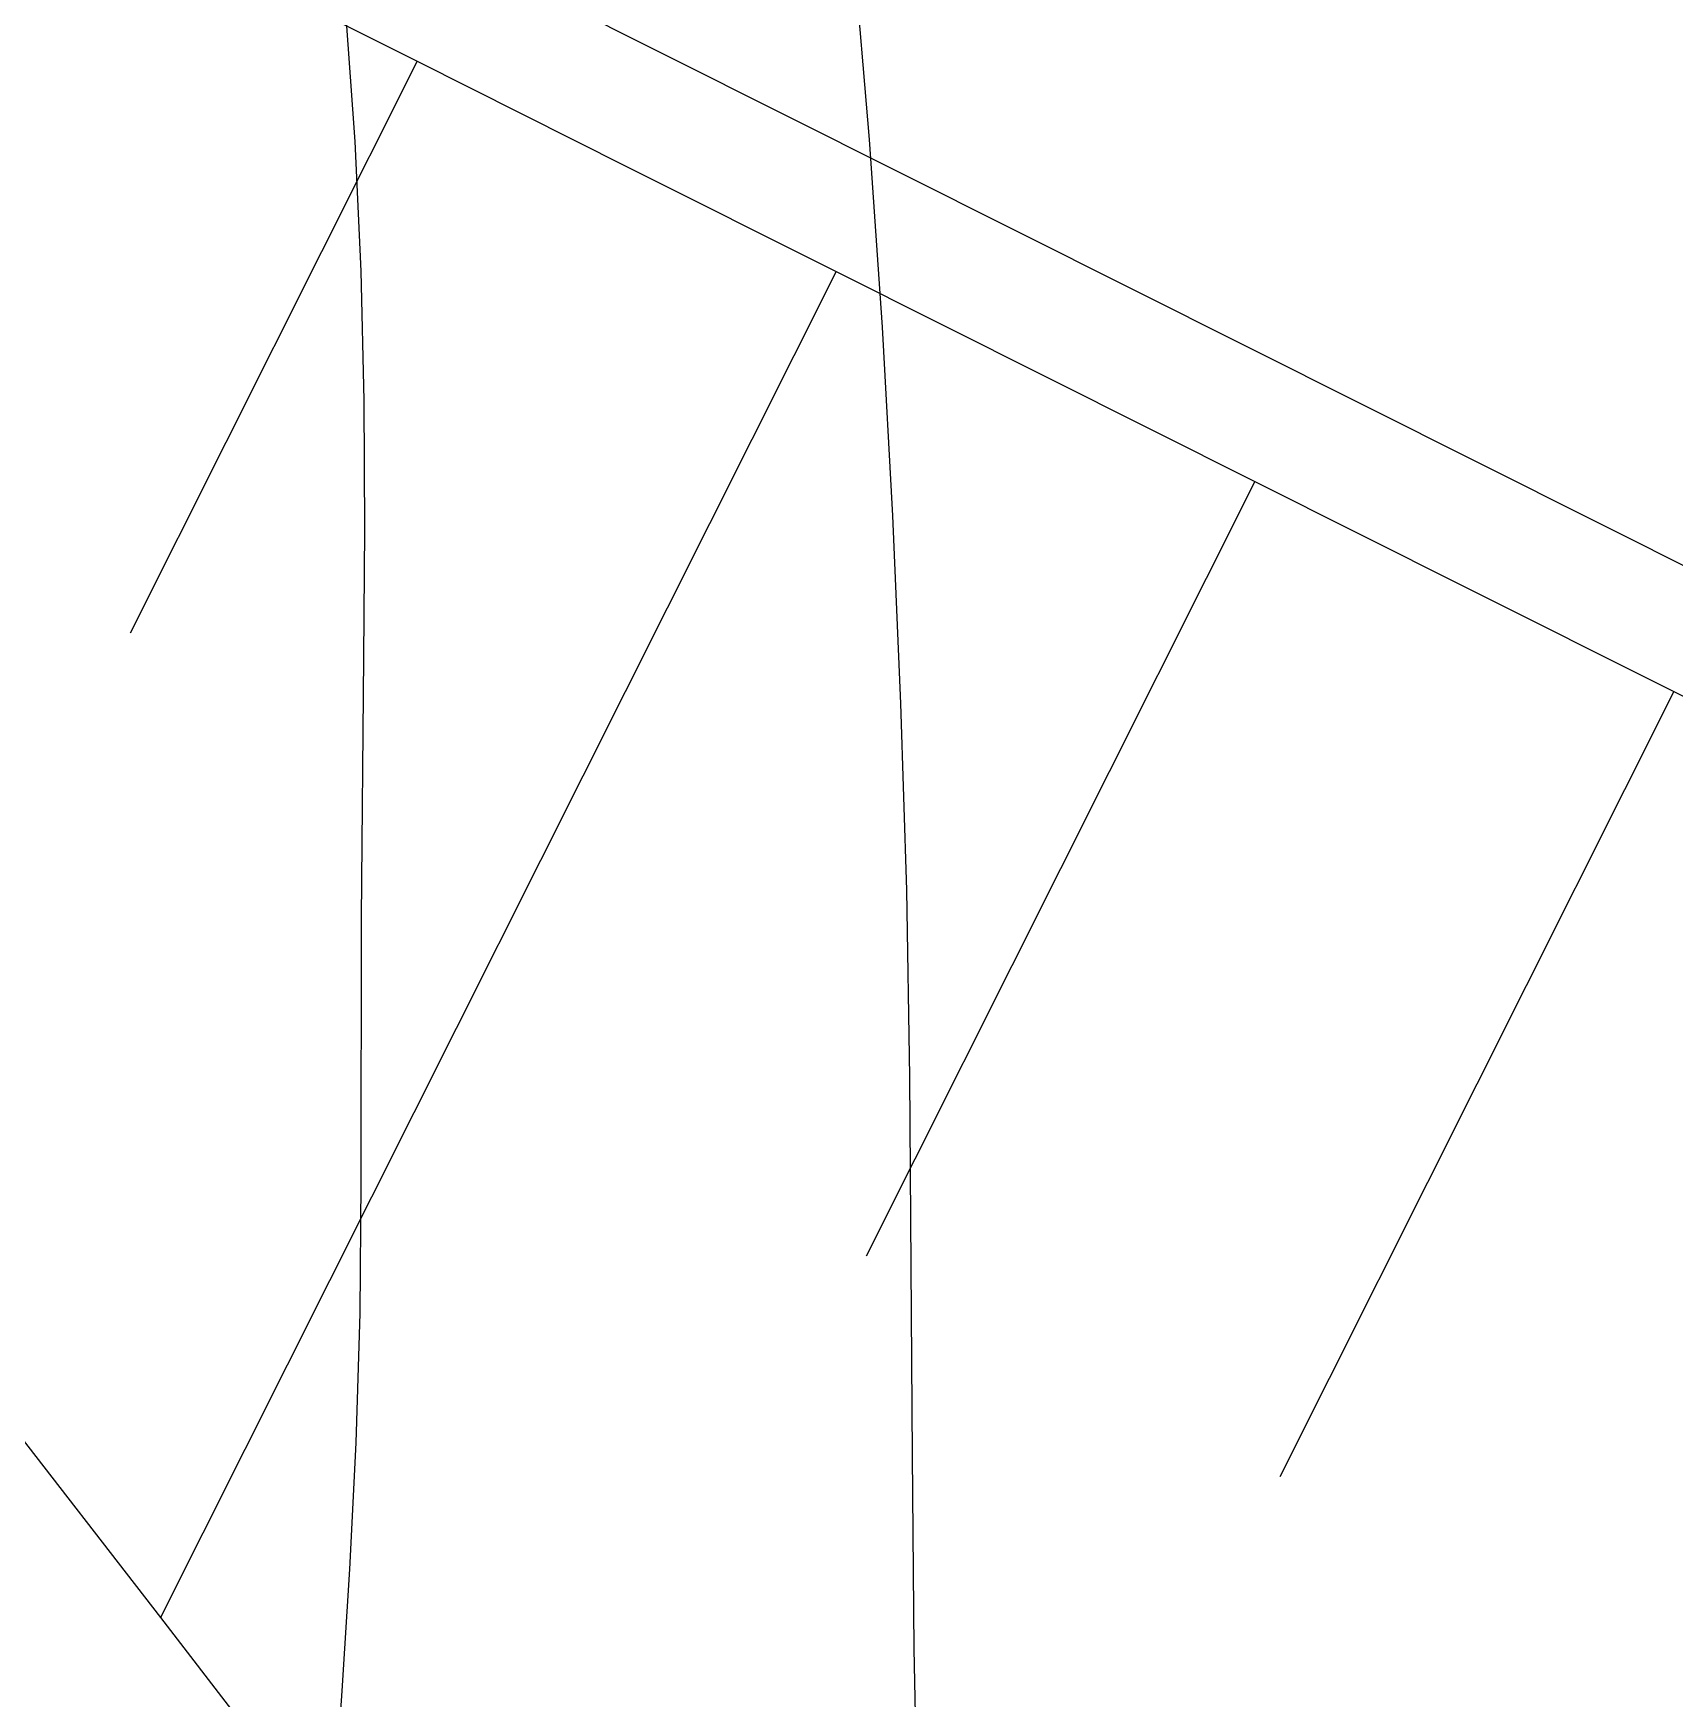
# Model space of a CAD drawing. Header units: millimetres. Extents: x 156921 to 159642, y 477538 to 479586.
# Drawn here: x 157458.52 to 157465.52, y 479245.13 to 479252.24 of the extents above; entities that cross this region are included whole.
import ezdxf

# ---------------------------------------------------------------- set-up
doc = ezdxf.new("R2010")
doc.units = ezdxf.units.MM
doc.header["$MEASUREMENT"] = 0
doc.linetypes.add('CONT', pattern=[2, 1, 1])
doc.layers.add('F0017111', color=94, linetype='Continuous', transparency=0.6)
doc.layers.add('F0017114', color=80, linetype='Continuous', transparency=0.6)
doc.layers.add('쌓기비탈면_녹지대', color=140, linetype='Continuous')
doc.layers.add('평면_도로폭', color=50, linetype='Continuous')

msp = doc.modelspace()

# ---------------------------------------------------------------- linework, layer by layer
at = {"layer": 'F0017111', "transparency": 33554521, "flags": 128}
msp.add_lwpolyline([(157460.8609, 479257.7139), (157461.1915, 479256.6535), (157461.364, 479256.0705), (157461.5334, 479255.4497), (157461.5754, 479255.2898), (157461.6249, 479255.0846), (157461.6895, 479254.7889), (157461.7586, 479254.4426), (157461.8219, 479254.0858), (157461.852, 479253.9047), (157461.8868, 479253.6746), (157461.931, 479253.3465), (157461.977, 479252.9657), (157462.0172, 479252.5774), (157462.0853, 479251.7874), (157462.1402, 479250.9857), (157462.184, 479250.1805), (157462.2189, 479249.3799), (157462.2438, 479248.5823), (157462.2573, 479247.7862), (157462.2677, 479246.1712), (157462.2752, 479245.3439), (157462.2925, 479244.5011)], dxfattribs=at)
msp.add_lwpolyline([(157460.8609, 479257.7139), (157461.1915, 479256.6535), (157461.364, 479256.0705), (157461.5334, 479255.4497), (157461.5754, 479255.2898), (157461.6249, 479255.0846), (157461.6895, 479254.7889), (157461.7586, 479254.4426), (157461.8219, 479254.0858), (157461.852, 479253.9047), (157461.8868, 479253.6746), (157461.931, 479253.3465), (157461.977, 479252.9657), (157462.0172, 479252.5774), (157462.0853, 479251.7874), (157462.1402, 479250.9857), (157462.184, 479250.1805), (157462.2189, 479249.3799), (157462.2438, 479248.5823), (157462.2573, 479247.7862), (157462.2677, 479246.1712), (157462.2752, 479245.3439), (157462.2925, 479244.5011)], dxfattribs=at)
at = {"layer": 'F0017114', "transparency": 33554521, "flags": 128}
msp.add_lwpolyline([(157458.9225, 479257.4869), (157459.1059, 479256.8195), (157459.273, 479256.1441), (157459.3127, 479255.9743), (157459.357, 479255.7735), (157459.4104, 479255.5106), (157459.463, 479255.2282), (157459.505, 479254.9686), (157459.6552, 479253.9464), (157459.7286, 479253.4161), (157459.7947, 479252.8773), (157459.8496, 479252.3313), (157459.8894, 479251.7794), (157459.9152, 479251.2254), (157459.9283, 479250.6729), (157459.9313, 479250.1225), (157459.927, 479249.5744), (157459.9164, 479248.4651), (157459.9153, 479247.3377), (157459.9105, 479246.7766), (157459.8933, 479246.2231), (157459.8665, 479245.6838), (157459.8334, 479245.1654), (157459.7513, 479243.9518)], dxfattribs=at)
at = {"layer": '쌓기비탈면_녹지대', "color": 9, "linetype": 'CONT'}
for p, q in [((157460.1556, 479252.1211), (157458.9311, 479249.6804)), ((157461.9432, 479251.2242), (157459.0604, 479245.4783)), ((157463.7309, 479250.3273), (157462.0717, 479247.0204)), ((157465.5185, 479249.4304), (157463.8368, 479246.0786))]:
    msp.add_line(p, q, dxfattribs=at)
at = {"layer": '쌓기비탈면_녹지대', "color": 9, "linetype": 'CONT', "flags": 128}
for points in [[(157447.0795, 479257.2776), (157447.9998, 479258.22), (157448.5361, 479257.9509), (157449.4299, 479257.5025), (157450.3237, 479257.054), (157451.2175, 479256.6056), (157452.1113, 479256.1571), (157453.0051, 479255.7087), (157453.899, 479255.2602), (157454.7928, 479254.8118), (157455.6866, 479254.3633), (157456.5804, 479253.9149), (157457.4742, 479253.4664), (157458.368, 479253.018), (157459.2618, 479252.5696), (157460.1556, 479252.1211), (157461.0494, 479251.6727), (157461.9432, 479251.2242), (157462.8371, 479250.7758), (157463.7309, 479250.3273), (157464.6247, 479249.8789), (157465.5185, 479249.4304), (157466.4123, 479248.982), (157467.3061, 479248.5335), (157468.1999, 479248.0851), (157469.0937, 479247.6367), (157469.9875, 479247.1882), (157470.7793, 479246.791), (157470.8807, 479246.7401), (157471.7683, 479246.2941), (157472.6555, 479245.8471), (157473.5422, 479245.3993), (157474.4285, 479244.9507), (157475.3144, 479244.5011), (157476.1998, 479244.0506), (157477.0847, 479243.5993), (157477.9692, 479243.147), (157478.8533, 479242.6939), (157479.7368, 479242.2399), (157480.62, 479241.785), (157481.5027, 479241.3293), (157482.3849, 479240.8726), (157483.2666, 479240.4151), (157484.1479, 479239.9567), (157485.0288, 479239.4974), (157485.9092, 479239.0372), (157486.7891, 479238.5761), (157486.9538, 479238.4897)], [(157448.1998, 479257.2805), (157449.0936, 479256.8321), (157449.8824, 479256.1744), (157450.6071, 479255.3888), (157451.354, 479254.6476), (157452.1014, 479253.9075), (157452.8307, 479253.1311), (157453.565, 479252.3647), (157454.2817, 479251.5632), (157454.9851, 479250.7353), (157455.6713, 479249.873), (157456.357, 479249.0097), (157457.0312, 479248.1237), (157457.7065, 479247.2398), (157458.3809, 479246.3539), (157459.0604, 479245.4783), (157459.7372, 479244.5975), (157460.4125, 479243.7134), (157460.8086, 479242.273), (157461.493, 479241.4071), (157462.1738, 479240.5342), (157462.8633, 479239.6784), (157463.546, 479238.8093), (157464.2288, 479237.9402), (157464.9121, 479237.0721), (157465.5275, 479236.3234), (157465.6054, 479236.2288), (157466.4573, 479235.738), (157467.3144, 479235.2575), (157468.3441, 479235.1187), (157469.9348, 479236.0853), (157471.2629, 479236.528), (157473.0155, 479237.7996), (157474.176, 479237.9033), (157475.3345, 479238.0004), (157476.4459, 479238.003), (157477.5471, 479237.9834), (157478.6391, 479237.9441), (157479.7151, 479237.8715), (157480.7865, 479237.7885), (157481.848, 479237.6844), (157482.8181, 479237.4032), (157483.788, 479237.1206), (157484.9451, 479237.195), (157486.098, 479237.2587), (157486.31, 479237.263)]]:
    msp.add_lwpolyline(points, dxfattribs=at)
at = {"layer": '평면_도로폭', "color": 8, "linetype": 'CONT', "flags": 128}
msp.add_lwpolyline([(157264.645, 479305.2684), (157264.6701, 479305.2789), (157265.1302, 479305.47), (157265.5912, 479305.6592), (157266.053, 479305.8463), (157266.5156, 479306.0313), (157266.979, 479306.2144), (157267.4432, 479306.3954), (157267.9082, 479306.5744), (157268.374, 479306.7514), (157268.8406, 479306.9263), (157269.3079, 479307.0992), (157269.7759, 479307.27), (157270.2447, 479307.4388), (157270.7143, 479307.6055), (157271.1845, 479307.7702), (157271.6555, 479307.9328), (157272.1272, 479308.0933), (157272.5996, 479308.2518), (157273.0727, 479308.4082), (157273.5464, 479308.5626), (157274.0208, 479308.7148), (157274.4959, 479308.865), (157274.9717, 479309.0132), (157275.448, 479309.1592), (157275.9251, 479309.3031), (157276.4027, 479309.445), (157276.881, 479309.5848), (157277.3598, 479309.7224), (157277.8393, 479309.858), (157278.3193, 479309.9915), (157278.8, 479310.1229), (157279.2812, 479310.2522), (157279.7629, 479310.3793), (157280.2452, 479310.5044), (157280.7281, 479310.6273), (157281.2115, 479310.7482), (157281.6954, 479310.8669), (157282.1798, 479310.9835), (157282.6647, 479311.098), (157283.1502, 479311.2103), (157283.6361, 479311.3206), (157284.1225, 479311.4287), (157284.6093, 479311.5347), (157285.0966, 479311.6385), (157285.5844, 479311.7402), (157286.0726, 479311.8398), (157286.5613, 479311.9373), (157287.0503, 479312.0326), (157287.5398, 479312.1257), (157288.0297, 479312.2168), (157288.5199, 479312.3056), (157289.0106, 479312.3924), (157289.5016, 479312.477), (157289.993, 479312.5594), (157290.4848, 479312.6397), (157290.9769, 479312.7178), (157291.4693, 479312.7938), (157291.9621, 479312.8676), (157292.4551, 479312.9393), (157292.9485, 479313.0088), (157293.4422, 479313.0762), (157293.9362, 479313.1414), (157294.4304, 479313.2044), (157294.925, 479313.2653), (157295.4198, 479313.324), (157295.9148, 479313.3805), (157296.4101, 479313.4349), (157296.9056, 479313.4871), (157297.4014, 479313.5372), (157297.8973, 479313.585), (157298.3935, 479313.6307), (157298.8898, 479313.6743), (157299.3864, 479313.7156), (157299.8831, 479313.7548), (157300.38, 479313.7918), (157300.877, 479313.8267), (157301.3742, 479313.8593), (157301.8715, 479313.8898), (157302.369, 479313.9181), (157302.8666, 479313.9443), (157303.3642, 479313.9682), (157303.862, 479313.99), (157304.3599, 479314.0096), (157304.8579, 479314.027), (157305.3559, 479314.0423), (157305.854, 479314.0553), (157306.3521, 479314.0662), (157306.8503, 479314.0749), (157307.3485, 479314.0815), (157307.8468, 479314.0858), (157308.345, 479314.088), (157308.8433, 479314.088), (157309.3415, 479314.0858), (157309.8398, 479314.0814), (157310.338, 479314.0749), (157310.8362, 479314.0662), (157311.3343, 479314.0553), (157311.8324, 479314.0422), (157312.3304, 479314.0269), (157312.8284, 479314.0095), (157313.3263, 479313.9899), (157313.8241, 479313.9681), (157314.3217, 479313.9441), (157314.8193, 479313.9179), (157315.3168, 479313.8896), (157315.8141, 479313.8591), (157316.3113, 479313.8264), (157316.8083, 479313.7916), (157317.3052, 479313.7545), (157317.8019, 479313.7153), (157318.2985, 479313.674), (157318.7948, 479313.6304), (157319.291, 479313.5847), (157319.7869, 479313.5368), (157320.2827, 479313.4868), (157320.7782, 479313.4345), (157321.2735, 479313.3801), (157321.7685, 479313.3236), (157322.2633, 479313.2649), (157322.7578, 479313.204), (157323.2521, 479313.1409), (157323.7461, 479313.0757), (157324.2397, 479313.0083), (157324.7331, 479312.9388), (157325.2262, 479312.8671), (157325.719, 479312.7933), (157326.2114, 479312.7173), (157326.7035, 479312.6391), (157327.1952, 479312.5588), (157327.6866, 479312.4764), (157328.1777, 479312.3918), (157328.6683, 479312.305), (157329.1586, 479312.2161), (157329.6485, 479312.1251), (157330.1379, 479312.0319), (157330.627, 479311.9366), (157331.1156, 479311.8391), (157331.6038, 479311.7395), (157332.0916, 479311.6378), (157332.5789, 479311.5339), (157333.0658, 479311.4279), (157333.5521, 479311.3198), (157334.0381, 479311.2096), (157334.5235, 479311.0972), (157335.0084, 479310.9827), (157335.4928, 479310.8661), (157335.9767, 479310.7473), (157336.2837, 479310.6709), (157336.7442, 479310.5544), (157337.2042, 479310.4361), (157337.6642, 479310.3158), (157338.1237, 479310.1937), (157338.5831, 479310.0696), (157339.0421, 479309.9437), (157339.501, 479309.8158), (157339.9595, 479309.6862), (157340.4179, 479309.5547), (157340.8758, 479309.4215), (157341.3336, 479309.2864), (157341.791, 479309.1496), (157342.2483, 479309.011), (157342.7051, 479308.8708), (157343.1618, 479308.7287), (157343.618, 479308.5851), (157344.0742, 479308.4397), (157344.5299, 479308.2927), (157344.9855, 479308.144), (157345.4406, 479307.9937), (157345.8957, 479307.8418), (157346.3502, 479307.6883), (157346.8047, 479307.5332), (157347.2587, 479307.3767), (157347.7126, 479307.2185), (157348.166, 479307.0589), (157348.6194, 479306.8977), (157349.0723, 479306.7351), (157349.5251, 479306.571), (157349.9775, 479306.4055), (157350.4297, 479306.2385), (157350.8815, 479306.0702), (157351.3333, 479305.9004), (157351.7846, 479305.7294), (157352.2358, 479305.5568), (157352.6865, 479305.3831), (157353.1373, 479305.2079), (157353.5875, 479305.0315), (157354.0377, 479304.8538), (157354.4875, 479304.6748), (157354.9372, 479304.4946), (157355.3865, 479304.3132), (157355.8357, 479304.1304), (157356.2845, 479303.9466), (157356.7333, 479303.7615), (157357.1817, 479303.5754), (157357.63, 479303.388), (157358.0779, 479303.1996), (157358.5259, 479303.01), (157358.9734, 479302.8193), (157359.4209, 479302.6276), (157359.868, 479302.4348), (157360.3152, 479302.2409), (157360.7619, 479302.0461), (157361.2087, 479301.8502), (157361.6551, 479301.6534), (157362.1016, 479301.4556), (157362.5476, 479301.2569), (157362.9938, 479301.0571), (157363.4395, 479300.8566), (157363.8854, 479300.655), (157364.3308, 479300.4527), (157364.7764, 479300.2494), (157365.2216, 479300.0453), (157365.6669, 479299.8404), (157366.1119, 479299.6347), (157366.557, 479299.4281), (157367.0018, 479299.2208), (157367.4467, 479299.0127), (157367.8913, 479298.8039), (157368.3361, 479298.5943), (157368.7805, 479298.3841), (157369.2251, 479298.1731), (157369.6695, 479297.9615), (157370.114, 479297.7492), (157370.5582, 479297.5363), (157371.0026, 479297.3227), (157371.4468, 479297.1086), (157371.8912, 479296.8938), (157372.3354, 479296.6785), (157372.7797, 479296.4626), (157373.2239, 479296.2463), (157373.6682, 479296.0293), (157374.1124, 479295.8119), (157374.5568, 479295.5939), (157375.0011, 479295.3756), (157375.4456, 479295.1567), (157375.8899, 479294.9375), (157376.3345, 479294.7177), (157376.779, 479294.4977), (157377.2237, 479294.2771), (157377.6683, 479294.0563), (157378.1133, 479293.8351), (157378.5581, 479293.6136), (157379.0032, 479293.3917), (157379.4483, 479293.1696), (157379.8936, 479292.9471), (157380.3389, 479292.7245), (157380.7846, 479292.5015), (157381.2302, 479292.2784), (157381.6762, 479292.055), (157382.1221, 479291.8315), (157382.5684, 479291.6077), (157383.0147, 479291.3839), (157383.4614, 479291.1597), (157383.9082, 479290.9356), (157471.0035, 479247.2379), (157471.4503, 479247.0136), (157471.897, 479246.789), (157472.3436, 479246.5643), (157472.79, 479246.3393), (157473.2364, 479246.1141), (157473.6826, 479245.8887), (157474.1287, 479245.663), (157474.5747, 479245.4371), (157475.0206, 479245.211), (157475.4664, 479244.9847), (157475.912, 479244.7581), (157476.3576, 479244.5314), (157476.803, 479244.3044), (157477.2483, 479244.0771), (157477.6935, 479243.8497), (157478.1386, 479243.622), (157478.5836, 479243.3941), (157479.0285, 479243.166), (157479.4732, 479242.9377), (157479.9178, 479242.7091), (157480.3623, 479242.4803), (157480.8067, 479242.2513), (157481.251, 479242.022), (157481.6952, 479241.7926), (157482.1392, 479241.5629), (157482.5832, 479241.333), (157483.027, 479241.1029), (157483.4707, 479240.8725), (157483.9143, 479240.6419), (157484.3578, 479240.4111), (157484.8011, 479240.1801), (157485.2444, 479239.9489), (157485.6875, 479239.7174), (157486.1305, 479239.4857), (157486.5734, 479239.2538), (157487.0162, 479239.0216), (157487.1862, 479238.9324)], dxfattribs=at)

doc.saveas('drawing.dxf')
